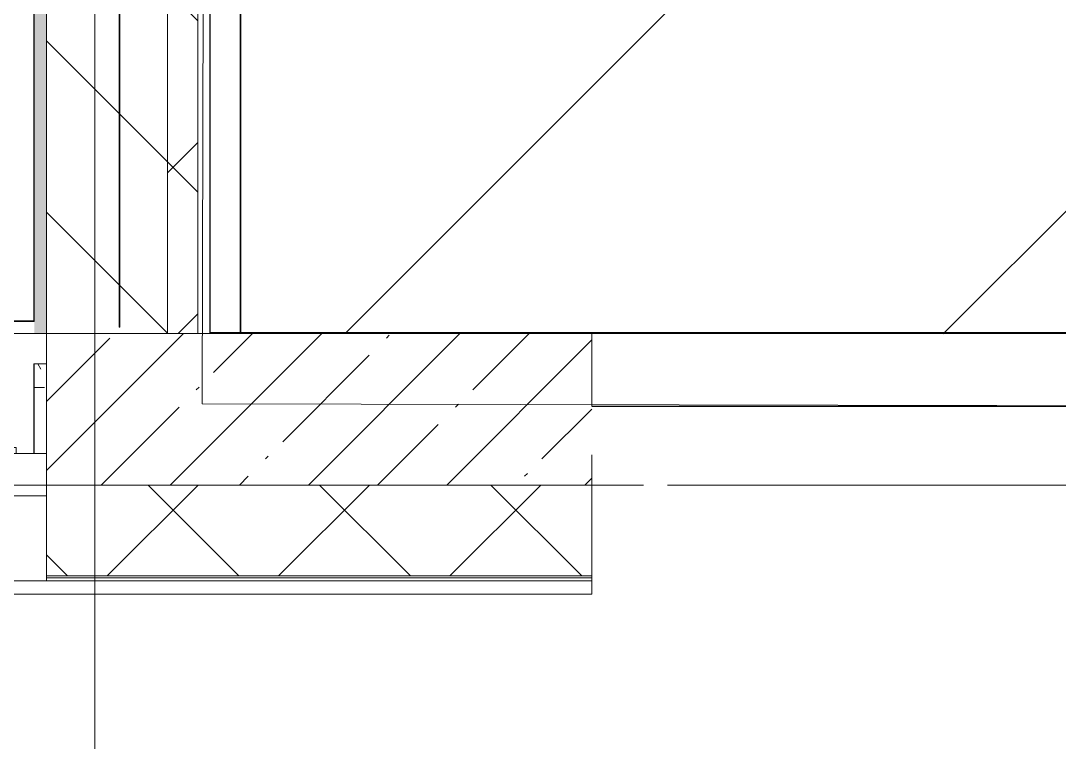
# Model space of a CAD drawing. Header units: millimetres. Extents: x -213911 to 415037, y -3642 to 107391.
# Drawn here: x 107152 to 108866, y -661 to 530 of the extents above; entities that cross this region are included whole.
import ezdxf

# ---------------------------------------------------------------- set-up
doc = ezdxf.new("R2010")
doc.units = ezdxf.units.MM
for name, color, linetype, lineweight in [('1)CF2', 3, 'Continuous', 30), ('A-AREA-BNDY', 7, 'Continuous', 5), ('A-FLOR', 7, 'Continuous', 9), ('A-GENM-3', 7, 'Continuous', 5), ('A-GLAZ', 7, 'Continuous', 9), ('A-GLAZ-1', 7, 'Continuous', 5), ('A-WALL', 7, 'Continuous', 5), ('I-WALL', 7, 'Continuous', 5), ('S-COLS', 7, 'Continuous', 9), ('S-COLS-1', 7, 'Continuous', 5), ('Оси', 7, 'Continuous', 9)]:
    doc.layers.add(name, color=color, linetype=linetype, lineweight=lineweight)
doc.layers.add('A-WALL-1', color=9, linetype='Continuous', lineweight=5, true_color=0x808080)
doc.layers.add('A-WALL-FNSH-1', color=9, linetype='Continuous', lineweight=5, true_color=0x808080)
pattern_1 = [(45, (64.7, -136.06), (-141.42136, 141.42136), []), (135, (64.7, -136.06), (-141.42136, -141.42136), [])]
pattern_2 = [(0, (64.7, -136.06), (243.84, 60.96), [20.117, -162.763, 20.117, -162.763, -975.36]), (0, (64.7, -136.06), (243.84, 60.96), [-365.76, 20.117, -345.643, 20.117, -162.763, -426.72]), (0, (64.7, -136.06), (243.84, 60.96), [-914.4, 20.117, -101.803, 20.117, -284.683]), (120, (156.14, -105.58), (-174.71291, 180.691634), [20.117, -162.763, 20.117, -162.763, -975.36]), (120, (156.14, -105.58), (-174.71291, 180.691634), [-365.76, 20.117, -345.643, 20.117, -162.763, -426.72]), (120, (156.14, -105.58), (-174.71291, 180.691634), [-914.4, 20.117, -101.803, 20.117, -284.683]), (240, (186.62, 16.34), (-69.12709, -241.651634), [20.117, -162.763, 20.117, -162.763, -975.36]), (240, (186.62, 16.34), (-69.12709, -241.651634), [-365.76, 20.117, -345.643, 20.117, -162.763, -426.72]), (240, (186.62, 16.34), (-69.12709, -241.651634), [-914.4, 20.117, -101.803, 20.117, -284.683])]

# ---------------------------------------------------------------- blocks, each defined once
blk = doc.blocks.new('120_Окно_СКБ_1Ст - 120_Окно_СКБ_1Ст 900х2500_h_ с форточкой-22876038-Объем проектирования 1 этажа')
at = {"layer": 'A-GLAZ'}
for p, q in [((-450, -127), (-450, -57)), ((-450, -57), (-380, -57)), ((-380, -57), (-380, -127)), ((380, -127), (380, -57)), ((380, -57), (450, -57)), ((450, -57), (450, -127)), ((380, -87), (-380, -87)), ((-380, -87), (-380, -127)), ((-330, -137), (-330, -87)), ((330, -137), (330, -87)), ((380, -127), (380, -87)), ((-380, -127), (-450, -127)), ((-380, -127), (-400, -127)), ((-400, -127), (-400, -137)), ((-400, -137), (400, -137)), ((400, -137), (-400, -137)), ((450, -127), (380, -127)), ((400, -127), (380, -127)), ((400, -137), (400, -127))]:
    blk.add_line(p, q, dxfattribs=at)
at = {"layer": 'A-GLAZ-1'}
for p, q in [((450, -57), (-450, -57)), ((-330, -107), (330, -107)), ((330, -117), (-330, -117)), ((-430, -127), (-400, -127)), ((400, -127), (430, -127))]:
    blk.add_line(p, q, dxfattribs=at)
blk = doc.blocks.new('Рисунок_горы - Рисунок_горы-31934381-Объем проектирования 1 этажа')
at = {"layer": 'A-GENM-3'}
blk.add_line((107109, 5509.4), (107109, 170.3), dxfattribs=at)
for points in [[(107109, 800), (107109, 789.3), (107109, 658.8), (107109, 644.1)], [(107109, 170), (107109, 231.7), (107109, 577.9), (107109, 644.1)]]:
    blk.add_open_spline(points, degree=3, dxfattribs=at)
for points, knots in [([(107109, 644.1), (107109, 644.1), (107109, 658.8), (107109, 789.3), (107109, 800)], [0.44776119, 0.44776119, 0.44776119, 0.44776119, 0.4477612, 0.46268657, 0.46268657, 0.46268657, 0.46268657]), ([(107109, 644.1), (107109, 644.1), (107109, 577.9), (107109, 231.8), (107109, 170)], [0.05555556, 0.05555556, 0.05555556, 0.05555556, 0.05555557, 0.10826211, 0.10826211, 0.10826211, 0.10826211])]:
    blk.add_open_spline(points, degree=3, knots=knots, dxfattribs=at)

msp = doc.modelspace()

# ---------------------------------------------------------------- hatches: boundary and pattern name
at = {"layer": '1)CF2'}
h = msp.add_hatch(dxfattribs=at)
h.set_pattern_fill('ANSI31', color=256, scale=220)
h.paths.add_polyline_path([(109674, 10121.1), (107396, 10126.4), (107377.5, 16.6), (109655.5, 11.3)])
at = {"layer": 'A-WALL'}
h = msp.add_hatch(dxfattribs=at)
h.set_pattern_fill('FP_24', color=256, style=0, pattern_type=2)
h.set_pattern_definition(pattern_1)
h.paths.add_polyline_path([(89274.7, -386.1), (91094.7, -386.1), (91094.7, -236.1), (89274.7, -236.1)])
h.paths.add_polyline_path([(123594.7, -386.1), (125144.7, -386.1), (125144.7, -236.1), (123594.7, -236.1), (123594.7, -254.1)])
h.paths.add_polyline_path([(121194.7, -386.1), (121294.7, -386.1), (121294.7, -236.1), (120294.7, -236.1), (120294.7, -386.1)])
h.paths.add_polyline_path([(116044.7, -386.1), (117094.7, -386.1), (117094.7, -236.1), (116044.7, -236.1)])
h.paths.add_polyline_path([(117994.7, -386.1), (119394.7, -386.1), (119394.7, -236.1), (117994.7, -236.1)])
h.paths.add_polyline_path([(113744.7, -386.1), (113744.7, -236.1), (112594.7, -236.1), (112594.7, -386.1), (113494.7, -386.1)])
h.paths.add_polyline_path([(109544.7, -386.1), (109894.7, -386.1), (109894.7, -236.1), (109544.7, -236.1)])
h.paths.add_polyline_path([(110794.7, -386.1), (111694.7, -386.1), (111694.7, -236.1), (110794.7, -236.1)])
h.paths.add_polyline_path([(107194.7, -386.1), (108094.7, -386.1), (108094.7, -236.1), (107194.7, -236.1)])
h.paths.add_polyline_path([(105244.7, -386.1), (106294.7, -386.1), (106294.7, -236.1), (105244.7, -236.1)])
h.paths.add_polyline_path([(100894.7, -386.1), (102944.7, -386.1), (102944.7, -236.1), (100894.7, -236.1), (100894.7, -346.6)])
h.paths.add_polyline_path([(99094.7, -386.1), (99994.7, -386.1), (99994.7, -236.1), (99094.7, -236.1), (99094.7, -329.3)])
h.paths.add_polyline_path([(97144.7, -386.1), (98194.7, -386.1), (98194.7, -236.1), (97144.7, -236.1), (97144.7, -310.5)])
h.paths.add_polyline_path([(94642.8, -386.1), (94844.7, -386.1), (94844.7, -236.1), (93694.7, -236.1), (93694.7, -386.1)])
h.paths.add_polyline_path([(92794.7, -386.1), (92794.7, -236.1), (91994.7, -236.1), (91994.7, -386.1), (92579.8, -386.1)])
at = {"layer": 'I-WALL'}
h = msp.add_hatch(dxfattribs=at)
h.set_pattern_fill('FP_191', color=256, style=0, pattern_type=2)
h.set_pattern_definition(pattern_2)
h.paths.add_polyline_path([(107194.7, 13.9), (107194.7, 10243.9), (107174.7, 10243.9), (107174.7, 13.9)])
h = msp.add_hatch(dxfattribs=at)
h.set_pattern_fill('FP_23', color=256, style=0, pattern_type=2)
h.set_pattern_definition([(135, (64.7, -136.06), (-141.42136, -141.42136), [])])
h.paths.add_polyline_path([(107394.7, 13.9), (107394.7, 2263.9), (107194.7, 2263.9), (107194.7, 13.9)])
h = msp.add_hatch(dxfattribs=at)
h.set_pattern_fill('FP_24', color=256, style=0, pattern_type=2)
h.set_pattern_definition(pattern_1)
h.paths.add_polyline_path([(107444.7, 13.9), (107444.7, 2263.9), (107394.7, 2263.9), (107394.7, 13.9)])
h = msp.add_hatch(dxfattribs=at)
h.set_pattern_fill('FP_191', color=256, style=0, pattern_type=2)
h.set_pattern_definition(pattern_2)
h.paths.add_polyline_path([(107174.7, 13.9), (107174.7, 13.9), (107174.7, 33.9), (106094.7, 33.9), (106094.7, 13.9), (107021.2, 13.9)])
h = msp.add_hatch(dxfattribs=at)
h.set_pattern_fill('FP_191', color=256, style=0, pattern_type=2)
h.set_pattern_definition(pattern_2)
h.paths.add_polyline_path([(107174.7, -184.1), (107194.7, -184.1), (107194.7, -36.1), (107174.7, -36.1), (107174.7, -174.1)])
at = {"layer": 'S-COLS-1'}
h = msp.add_hatch(dxfattribs=at)
h.set_pattern_fill('FP_1', color=256, style=0, pattern_type=2)
h.set_pattern_definition([(45, (64.7, -136.06), (-114.04925, 114.04925), []), (45, (178.75, -136.06), (-114.04925, 114.04925), [201.612, -40.322, 6.706, -33.617])])
h.paths.add_polyline_path([(108094.7, -236.1), (108094.7, 13.9), (107194.7, 13.9), (107194.7, -236.1)])

# ---------------------------------------------------------------- linework, layer by layer
msp.add_lwpolyline([(107464.7, 2263.9), (109614.7, 2263.9), (109614.7, 14.9), (107464.7, 14.9)], close=True)
msp.add_lwpolyline([(108094.7, -106.1), (109544.7, -106.1)])
at = {"layer": 'A-AREA-BNDY', "flags": 128}
msp.add_lwpolyline([(107452, -101.8), (109550, -106.7), (109555.3, 2141.3), (107457.3, 2146.2)], close=True, dxfattribs=at)
at = {"layer": 'A-FLOR'}
for p, q in [((107174.7, 10243.9), (107174.7, 33.9)), ((107464.7, 14.9), (107464.7, 2263.9)), ((107174.7, 33.9), (106094.7, 33.9)), ((108094.7, 13.9), (107464.7, 13.9)), ((109614.7, 13.9), (107464.7, 13.9))]:
    msp.add_line(p, q, dxfattribs=at)
at = {"layer": 'A-WALL'}
for p, q in [((107444.7, 2263.9), (107444.7, 13.9)), ((107194.7, 13.9), (107394.7, 13.9)), ((107464.7, 14.9), (107464.7, 13.9)), ((102694.7, -236.1), (108094.7, -236.1)), ((107194.7, -394.1), (106294.7, -394.1)), ((107194.7, -386.1), (108094.7, -386.1)), ((107194.7, -389.1), (108094.7, -389.1)), ((108094.7, -416.1), (108094.7, -394.1)), ((108094.7, -416.1), (89244.7, -416.1))]:
    msp.add_line(p, q, dxfattribs=at)
at = {"layer": 'A-WALL-1'}
for p, q in [((107194.7, 13.9), (107194.7, 10463.9)), ((107394.7, 2263.9), (107394.7, 13.9)), ((106074.7, 13.9), (107194.7, 13.9)), ((107394.7, 13.9), (107444.7, 13.9)), ((107174.7, -36.1), (107174.7, -184.1)), ((107194.7, -36.1), (107174.7, -36.1)), ((107194.7, -184.1), (107194.7, -36.1)), ((107174.7, -184.1), (107194.7, -184.1)), ((107194.7, -236.1), (107194.7, -386.1)), ((108094.7, -386.1), (108094.7, -236.1))]:
    msp.add_line(p, q, dxfattribs=at)
at = {"layer": 'A-WALL-FNSH-1'}
for p, q in [((107314.7, 10253.9), (107314.7, 24.4)), ((107315.7, 24.4), (107315.7, 10253.9)), ((107514.7, 2263.9), (107514.7, 14.9)), ((107515.7, 14.9), (107515.7, 2262.9)), ((107173.7, 1553.3), (107173.7, 34.9)), ((107173.7, 34.9), (107174.7, 34.9)), ((107314.7, 24.4), (107315.7, 24.4)), ((107444.7, 13.9), (107464.7, 13.9)), ((107514.7, 14.9), (107464.7, 14.9)), ((108094.7, 14.9), (107515.7, 14.9)), ((108094.7, 13.9), (108094.7, 14.9)), ((107173.7, -36.1), (107173.7, -184.1)), ((107174.7, -36.1), (107173.7, -36.1)), ((107173.7, -184.1), (107174.7, -184.1)), ((107194.7, -386.1), (107194.7, -394.1)), ((107194.7, -394.1), (108094.7, -394.1)), ((108094.7, -394.1), (108094.7, -386.1))]:
    msp.add_line(p, q, dxfattribs=at)
at = {"layer": 'I-WALL'}
for p, q in [((107174.7, 323.1), (107173.7, 323.1)), ((106294.7, 34.9), (107173.7, 34.9)), ((108094.7, 13.9), (109544.7, 13.9)), ((107194.7, -236.1), (106294.7, -236.1)), ((108179.7, -236.1), (108094.7, -236.1)), ((109419.7, -236.1), (108219.7, -236.1))]:
    msp.add_line(p, q, dxfattribs=at)
for points in [[(107173.7, 864.7), (107173.7, 708.3), (107173.7, 527.7), (107173.7, 323.1)], [(107173.7, 323.1), (107173.7, 486.3), (107173.7, 666.5), (107173.7, 863.6)]]:
    msp.add_open_spline(points, degree=3, dxfattribs=at)
at = {"layer": 'S-COLS'}
for p, q in [((107394.7, 13.9), (107194.7, 13.9)), ((108094.7, 13.9), (107464.7, 13.9)), ((107194.7, -236.1), (108094.7, -236.1))]:
    msp.add_line(p, q, dxfattribs=at)
at = {"layer": 'S-COLS-1'}
for p, q in [((107194.7, 13.9), (107194.7, -236.1)), ((107464.7, 13.9), (107394.7, 13.9)), ((108094.7, -106.1), (108094.7, 13.9)), ((108094.7, -236.1), (108094.7, -186.1))]:
    msp.add_line(p, q, dxfattribs=at)
at = {"layer": 'Оси'}
msp.add_lwpolyline([(107274.7, -2042.3), (107274.7, 2957.7), (107274.7, 16892.2), (107274.7, 21892.2)], dxfattribs=at)

# ---------------------------------------------------------------- block references
at = {"layer": 'A-GENM-3'}
msp.add_blockref('Рисунок_горы - Рисунок_горы-31934381-Объем проектирования 1 этажа', (64.7, -136.1), dxfattribs=at)
at = {"layer": 'A-GLAZ', "color": 3, "rotation": 180}
msp.add_blockref('120_Окно_СКБ_1Ст - 120_Окно_СКБ_1Ст 900х2500_h_ с форточкой-22876038-Объем проектирования 1 этажа', (106744.7, -311.1), dxfattribs=at)

doc.saveas('drawing.dxf')
